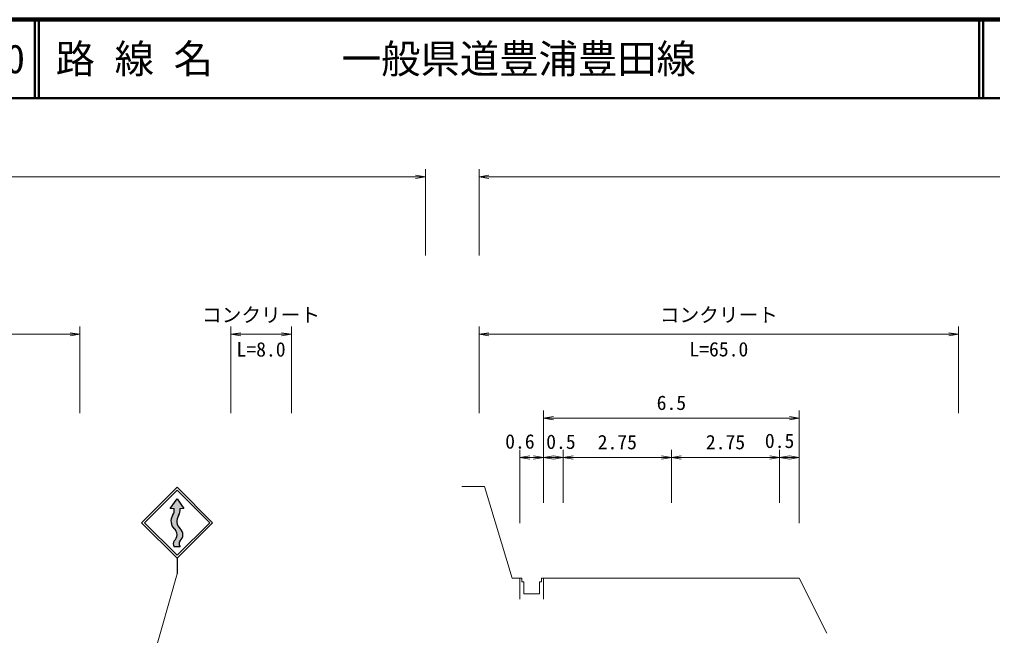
# Model space of a CAD drawing. Units: millimetres at full size, sheet at 1:1000, with parts at other scales. Extents: x 40000 to 680000, y 20000 to 380000.
# Drawn here: x 175782 to 299436, y 301732 to 380000 of the extents above; entities that cross this region are included whole.
import ezdxf
from ezdxf.enums import TextEntityAlignment as Align

# ---------------------------------------------------------------- set-up
doc = ezdxf.new("R2010")
doc.units = ezdxf.units.MM
doc.header["$LTSCALE"] = 1000
for name, color, linetype, lineweight in [('M-BGD', 7, 'Continuous', 13), ('M-STR-HTXT', 7, 'Continuous', 13), ('M-STR-STRC', 7, 'Continuous', 13), ('M-TTL', 2, 'Continuous', 140), ('M-TTL-LINE', 7, 'Continuous', 50)]:
    doc.layers.add(name, color=color, linetype=linetype, lineweight=lineweight)
doc.layers.add('M-TTL-TXT', color=7, linetype='Continuous')
doc.styles.add('ＭＳ ゴシック', font='')
doc.styles.get('ＭＳ ゴシック').set_extended_font_data('MS Gothic')

# ---------------------------------------------------------------- blocks, each defined once
blk = doc.blocks.new('open_arrow')
at = {"color": 0, "linetype": 'Continuous', "lineweight": -2}
blk.add_lwpolyline([(7.5, 1.25), (0, 0), (7.5, -1.25)], dxfattribs=at)

msp = doc.modelspace()

# ---------------------------------------------------------------- hatches: boundary and pattern name
at = {"layer": 'M-STR-STRC'}
msp.add_hatch(color=256, dxfattribs=at).paths.add_polyline_path([(195810, 319119), (194935, 317869), (195435, 317869), (195442, 317823), (195449, 317776), (195453, 317729), (195455, 317683), (195456, 317636), (195455, 317589), (195452, 317542), (195447, 317495), (195440, 317449), (195431, 317403), (195421, 317357), (195409, 317312), (195395, 317267), (195379, 317223), (195362, 317179), (195343, 317137), (195322, 317095), (195300, 317053), (195276, 317013), (195250, 316974), (195247, 316969), (195220, 316926), (195194, 316882), (195170, 316836), (195148, 316790), (195128, 316743), (195109, 316695), (195093, 316646), (195078, 316597), (195066, 316548), (195055, 316497), (195046, 316447), (195040, 316396), (195035, 316345), (195032, 316294), (195032, 316243), (195033, 316191), (195036, 316140), (195042, 316089), (195049, 316038), (195058, 315988), (195070, 315938), (195083, 315888), (195098, 315839), (195115, 315791), (195134, 315744), (195155, 315697), (195178, 315651), (195202, 315606), (195228, 315562), (195256, 315519), (195286, 315477), (195317, 315436), (195350, 315397), (195384, 315358), (195420, 315322), (195435, 315308), (195464, 315284), (195493, 315259), (195520, 315233), (195547, 315206), (195572, 315178), (195596, 315149), (195619, 315120), (195641, 315089), (195662, 315057), (195682, 315025), (195700, 314992), (195717, 314958), (195732, 314923), (195746, 314888), (195759, 314853), (195770, 314817), (195780, 314780), (195789, 314744), (195796, 314707), (195802, 314669), (195806, 314632), (195808, 314594), (195810, 314556), (195809, 314518), (195807, 314481), (195804, 314443), (195799, 314406), (195793, 314368), (195786, 314331), (195776, 314295), (195766, 314258), (195754, 314223), (195741, 314187), (195726, 314152), (195710, 314118), (195692, 314085), (195674, 314052), (195654, 314020), (195632, 313989), (195610, 313958), (195586, 313929), (195561, 313900), (195536, 313873), (195509, 313846), (195481, 313821), (195452, 313797), (195435, 313783), (195420, 313762), (195406, 313741), (195393, 313719), (195381, 313696), (195370, 313673), (195360, 313650), (195351, 313626), (195343, 313602), (195335, 313578), (195329, 313553), (195323, 313528), (195319, 313503), (195315, 313478), (195313, 313452), (195311, 313427), (195311, 313401), (195311, 313376), (195313, 313350), (195315, 313325), (195319, 313300), (195323, 313275), (195329, 313250), (195335, 313225), (195343, 313201), (195351, 313177), (195361, 313153), (195371, 313130), (195382, 313107), (195394, 313084), (195407, 313062), (195421, 313041), (195435, 313021), (196185, 313021), (196170, 313040), (196157, 313061), (196144, 313081), (196132, 313102), (196122, 313124), (196111, 313146), (196102, 313169), (196094, 313191), (196086, 313214), (196080, 313238), (196074, 313261), (196070, 313285), (196066, 313309), (196063, 313333), (196061, 313358), (196060, 313382), (196060, 313406), (196061, 313430), (196063, 313454), (196066, 313479), (196070, 313503), (196075, 313526), (196081, 313550), (196087, 313573), (196095, 313596), (196103, 313619), (196112, 313641), (196123, 313663), (196134, 313685), (196146, 313706), (196158, 313727), (196172, 313747), (196185, 313765), (196215, 313789), (196244, 313815), (196271, 313841), (196298, 313869), (196324, 313898), (196348, 313928), (196372, 313958), (196394, 313990), (196414, 314022), (196434, 314056), (196452, 314090), (196469, 314124), (196484, 314160), (196499, 314195), (196511, 314232), (196522, 314269), (196532, 314306), (196541, 314344), (196547, 314382), (196553, 314420), (196556, 314458), (196559, 314496), (196560, 314535), (196559, 314574), (196557, 314612), (196553, 314650), (196548, 314689), (196541, 314726), (196533, 314764), (196523, 314801), (196512, 314838), (196499, 314875), (196485, 314911), (196470, 314946), (196453, 314981), (196435, 315015), (196416, 315048), (196395, 315080), (196373, 315112), (196350, 315143), (196325, 315173), (196300, 315201), (196273, 315229), (196245, 315256), (196216, 315282), (196187, 315306), (196184, 315308), (196148, 315345), (196113, 315382), (196079, 315421), (196047, 315461), (196017, 315503), (195989, 315545), (195962, 315589), (195937, 315634), (195913, 315679), (195892, 315726), (195872, 315773), (195854, 315821), (195838, 315870), (195824, 315919), (195812, 315969), (195802, 316019), (195794, 316070), (195788, 316121), (195784, 316172), (195782, 316223), (195782, 316274), (195784, 316325), (195788, 316377), (195794, 316428), (195802, 316478), (195811, 316528), (195823, 316578), (195837, 316628), (195853, 316676), (195871, 316725), (195890, 316772), (195912, 316818), (195935, 316864), (195960, 316909), (195986, 316953), (195997, 316969), (196023, 317008), (196047, 317049), (196070, 317090), (196091, 317132), (196110, 317174), (196127, 317218), (196143, 317262), (196157, 317307), (196170, 317352), (196180, 317398), (196189, 317444), (196196, 317490), (196201, 317537), (196204, 317583), (196206, 317630), (196205, 317677), (196203, 317724), (196199, 317771), (196193, 317817), (196186, 317864), (196185, 317869), (196685, 317869)])

# ---------------------------------------------------------------- linework, layer by layer
at = {"layer": 'M-BGD'}
for p, q in [((242377, 318592), (242377, 330340)), ((274877, 316003), (274877, 330340)), ((242377, 329340), (274877, 329340)), ((239377, 316003), (239377, 325340)), ((244877, 318592), (244877, 325340)), ((258627, 318592), (258627, 325340)), ((272377, 318592), (272377, 325340)), ((239377, 324340), (242377, 324340)), ((242377, 324340), (244877, 324340)), ((244877, 324340), (258627, 324340)), ((258627, 324340), (272377, 324340)), ((272377, 324340), (274877, 324340)), ((231978, 320649), (234860, 320649)), ((234860, 320649), (238411, 309036)), ((238411, 309036), (239377, 309036)), ((239377, 309036), (239627, 309036)), ((239377, 309036), (239377, 306366)), ((239627, 309036), (239627, 308536)), ((239627, 308536), (239877, 308536)), ((239877, 308536), (239877, 307036)), ((241877, 308536), (242127, 308536)), ((241877, 308536), (241877, 307036)), ((242127, 309036), (242127, 308536)), ((242127, 309036), (242377, 309036)), ((242377, 309036), (244877, 309036)), ((242377, 309036), (242377, 306366)), ((244877, 309036), (258627, 309036)), ((258627, 309036), (272377, 309036)), ((272377, 309036), (274877, 309036)), ((274877, 309036), (278385, 302025)), ((239877, 307036), (241877, 307036))]:
    msp.add_line(p, q, dxfattribs=at)
at = {"layer": 'M-STR-HTXT'}
for p, q in [((75170, 360000), (227382, 360000)), ((227382, 350000), (227382, 361000)), ((234187, 350000), (234187, 361000)), ((234187, 360000), (435000, 360000)), ((183473, 330000), (183473, 341000)), ((202649, 330000), (202649, 341000)), ((210335, 330000), (210335, 341000)), ((234187, 330000), (234187, 341000)), ((295124, 330000), (295124, 341000)), ((88689, 340000), (183473, 340000)), ((202649, 340000), (210335, 340000)), ((234187, 340000), (295124, 340000))]:
    msp.add_line(p, q, dxfattribs=at)
at = {"layer": 'M-STR-STRC', "lineweight": 25}
for p, q in [((191310, 316070), (195810, 320570)), ((200311, 316070), (195810, 320570)), ((191664, 316070), (195810, 320217)), ((194935, 317869), (195810, 319119)), ((199957, 316070), (195810, 320217)), ((195810, 319119), (196685, 317869)), ((191310, 316070), (195810, 311570)), ((191664, 316070), (195810, 311923)), ((195810, 311923), (199957, 316070)), ((195811, 311570), (200311, 316070)), ((196185, 313021), (195435, 313021)), ((195810, 311570), (195810, 309570))]:
    msp.add_line(p, q, dxfattribs=at)
at = {"layer": 'M-STR-STRC'}
for p, q in [((194935, 317869), (195435, 317869)), ((196185, 317869), (196685, 317869)), ((186729, 277715), (195810, 309570))]:
    msp.add_line(p, q, dxfattribs=at)
at = {"layer": 'M-STR-STRC', "lineweight": 25}
for centre, radius, start, end in [((194262, 317644), 1194, 325.59426, 10.8565), ((195012, 317644), 1194, 325.60114, 10.85457), ((196337, 316251), 1306, 146.61414, 226.26108), ((197087, 316251), 1305, 146.60657, 226.22181), ((194848, 314545), 962, 307.59913, 52.40087), ((195578, 314536), 981, 308.18199, 51.89869), ((195960, 313402), 649, 144.05104, 215.94576), ((196678, 313393), 618, 142.95174, 216.9996)]:
    msp.add_arc(centre, radius, start, end, dxfattribs=at)
at = {"layer": 'M-TTL'}
msp.add_line((680000, 380000), (40000, 380000), dxfattribs=at)
at = {"layer": 'M-TTL-LINE'}
for p, q in [((177750, 380000), (177750, 370000)), ((178250, 380000), (178250, 370000)), ((297750, 380000), (297750, 370000)), ((298250, 380000), (298250, 370000)), ((40000, 370000), (680000, 370000))]:
    msp.add_line(p, q, dxfattribs=at)

# ---------------------------------------------------------------- block references
at = {"layer": 'M-BGD', "xscale": 167, "yscale": 167}
for p in [(242377, 329340), (239377, 324340), (242377, 324340), (244877, 324340), (258627, 324340), (272377, 324340)]:
    msp.add_blockref('open_arrow', p, dxfattribs=at)
at = {"layer": 'M-BGD', "xscale": 167, "yscale": 167, "rotation": 180}
for p in [(274877, 329340), (242377, 324340), (244877, 324340), (258627, 324340), (272377, 324340), (274877, 324340)]:
    msp.add_blockref('open_arrow', p, dxfattribs=at)
at = {"layer": 'M-STR-HTXT', "xscale": 167, "yscale": 167, "rotation": 180}
for p in [(227382, 360000), (183473, 340000), (210335, 340000), (295124, 340000)]:
    msp.add_blockref('open_arrow', p, dxfattribs=at)
at = {"layer": 'M-STR-HTXT', "xscale": 167, "yscale": 167}
for p in [(234187, 360000), (202649, 340000), (234187, 340000)]:
    msp.add_blockref('open_arrow', p, dxfattribs=at)

# ---------------------------------------------------------------- texts
at = {"layer": 'M-BGD', "style": 'ＭＳ ゴシック'}
for s, p in [('6.5', (258627, 329840)), ('0.6', (239377, 324924)), ('0.5', (244590, 324889)), ('2.75', (251752, 324840)), ('2.75', (265502, 324840)), ('0.5', (272377, 325006))]:
    msp.add_text(s, height=1833, dxfattribs=at).set_placement(p, align=Align.BOTTOM_CENTER)
at = {"layer": 'M-STR-HTXT', "style": 'ＭＳ ゴシック'}
for s, p in [('コンクリート', (206483, 341000)), ('コンクリート', (264659, 341004)), ('L=8.0', (206485, 336620)), ('L=65.0', (264655, 336642))]:
    msp.add_text(s, height=1833, dxfattribs=at).set_placement(p, align=Align.BOTTOM_CENTER)
at = {"layer": 'M-TTL-TXT', "style": 'ＭＳ ゴシック'}
for s, p in [('路 線 名', (180380, 375000)), ('一般県道豊浦豊田線', (216734, 375000)), ('014-00', (161521, 375000))]:
    msp.add_text(s, height=3666, dxfattribs=at).set_placement(p, align=Align.MIDDLE_LEFT)

doc.saveas('drawing.dxf')
